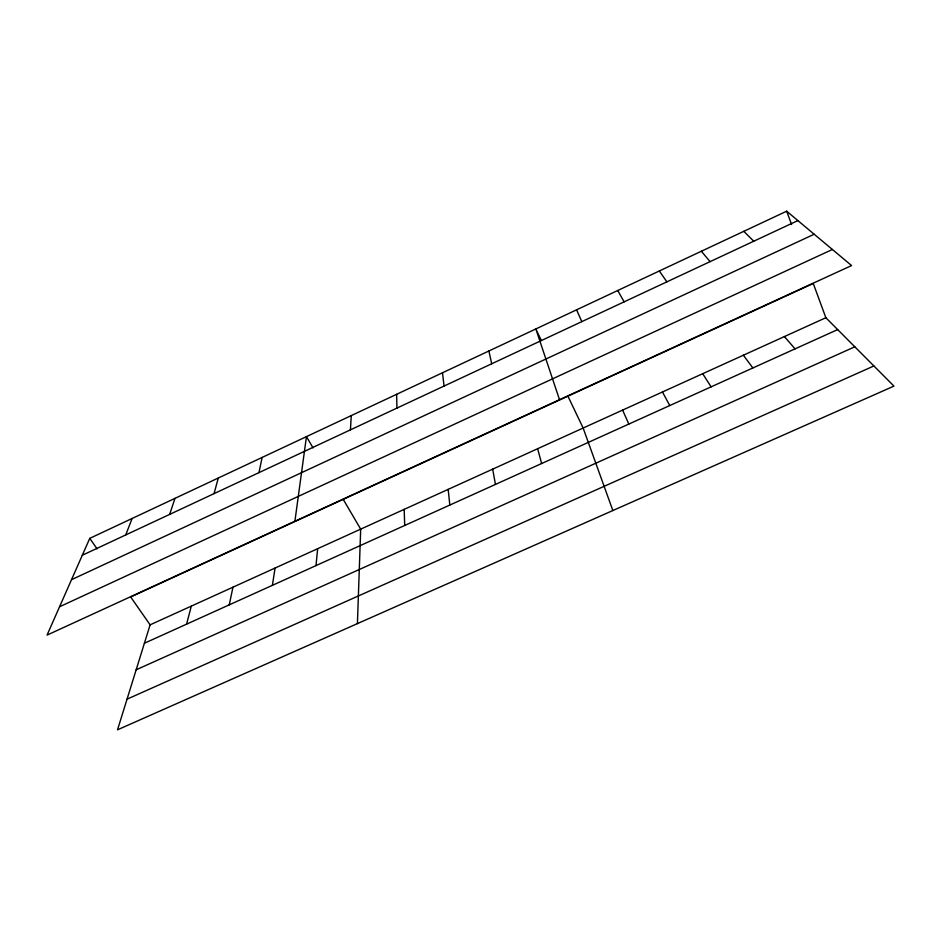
<?xml version="1.0" encoding="UTF-8"?>
<svg xmlns="http://www.w3.org/2000/svg" width="941" height="941" viewBox="0 0 941 941"><rect width="100%" height="100%" fill="white"/><g stroke="black" fill="none" stroke-linecap="round" stroke-linejoin="round"><path stroke-width="1.41" d="M357.415 623.612L360.685 529.136L343.218 499.353M350.428 429.849L351.275 415.593M316 565.6L317.646 548.697M294.898 521.255L306.448 436.636L313.047 447.892M272.384 585.337L275.078 568.046M258.975 472.617L262.127 457.444M229.251 604.851L232.968 587.184M186.589 624.154L191.317 606.11M214.042 493.637L218.3 478.016M150.113 624.836L117.531 729.804L893.95 386.104L825.857 317.729L813.259 283.476L130.67 596.97L150.113 624.836L825.857 317.729M169.627 514.409L174.979 498.354M125.718 534.947L132.128 518.467M89.76 538.358L47.05 635.104L851.581 265.562L786.676 211.196L89.76 538.358L97.099 548.885M82.302 555.249L797.886 220.582M71.516 579.68L814.188 234.238M59.565 606.757L832.385 249.483M144.396 643.244L837.678 329.585M136.151 669.804L854.816 346.806M127.047 699.163L873.895 365.967M743.79 231.321L753.753 241.225M784.406 336.572L795.051 348.876M701.339 251.247L710.09 261.645M743.355 355.228L752.871 367.955M659.335 270.973L666.875 281.853M702.704 373.695L711.102 386.857M617.743 290.498L624.13 301.849M662.464 391.985L669.757 405.559M541.369 340.56L535.829 328.95L559.519 399.713M567.917 396.161L583.138 428.037L612.85 510.54M622.601 410.1L628.835 424.073M576.586 309.824L581.809 321.634M786.676 211.196L791.593 224.558M537.64 448.716L541.616 463.525M488.885 350.993L491.708 363.767M492.661 469.159L495.46 484.415M442.482 372.777L444.058 386.057M448.175 489.367L449.833 505.058M404.183 509.363L404.712 525.466M396.62 394.303L396.961 408.088"/></g></svg>
